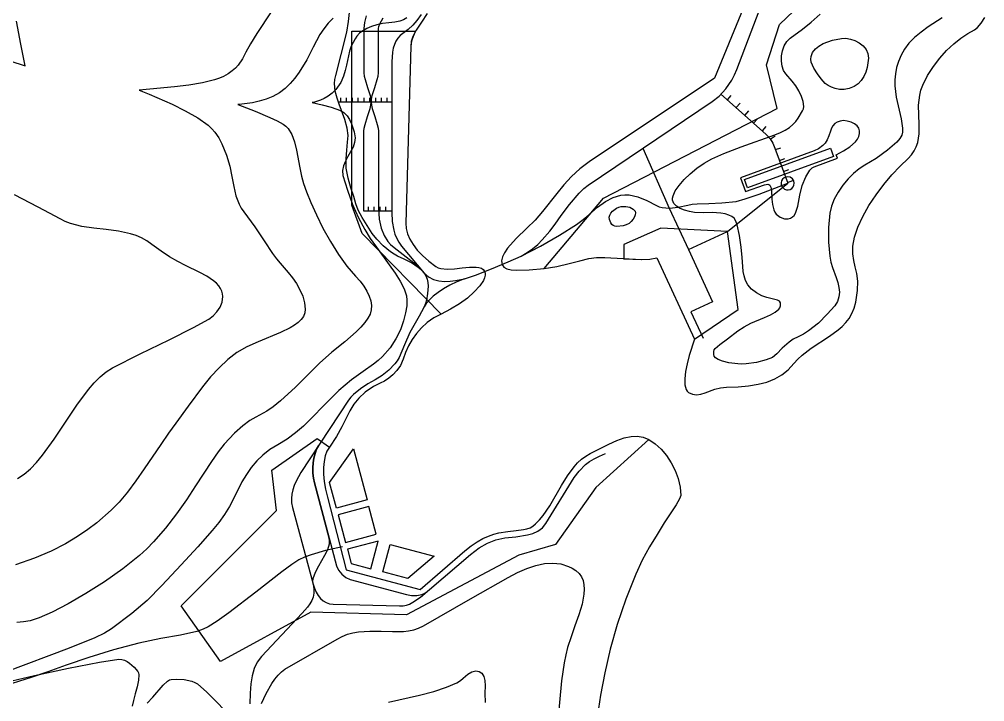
# Model space of a CAD drawing. Header units: inches. Extents: x 14835060 to 15200370, y 4673777 to 4962097.
# Drawn here: x 15122052 to 15164602, y 4812617 to 4842693 of the extents above; entities that cross this region are included whole.
import ezdxf

# ---------------------------------------------------------------- set-up
doc = ezdxf.new("R2010")
doc.units = ezdxf.units.IN
doc.header["$MEASUREMENT"] = 0
for name, color, linetype in [('1000m', 7, 'Continuous'), ('100m', 7, 'Continuous'), ('200m', 7, 'Continuous'), ('500m', 7, 'Continuous'), ('Ã¥Â³Â¶Ã¥Â¶Â¼', 7, 'Continuous'), ('Ã¥Â¸Â‚Ã¨Â¡Â—Ã¥ÂœÂ°', 7, 'Continuous'), ('Ã¦Â²Â³Ã¥Â·ÂÃ£ÂƒÂ»Ã¦Â¹Â–Ã¦Â²Â¼', 7, 'Continuous'), ('Ã¦ÂµÂ·Ã¥Â²Â¸Ã§Â·Âš', 7, 'Continuous'), ('Ã¦ÂÂ±Ã¨ÂÂŠÃ¥Â–Â®Ã¨Â»ÂŒ', 7, 'Continuous'), ('Ã¦Â–Â°Ã¥Â¹Â¹Ã§Â·Âš', 7, 'Continuous'), ('Ã§Â¡Â…Ã¥Â·ÂžÃ¥ÂŸÂ\xa0Ã©Â\xa0Â\xadÃ§Â·Âš', 7, 'Continuous'), ('Ã§Â¡Â…Ã¥Â·ÂžÃ¥ÂœÂ°Ã©Â‰Â„', 7, 'Continuous'), ('Ã§Â©ÂºÃ¦Â¸Â¯', 7, 'Continuous'), ('Ã¨Â‡Â¨Ã¦ÂµÂ·Ã§Â·Âš', 7, 'Continuous'), ('Ã©Â•Â·Ã¦Â´Â²Ã¥ÂœÂ°Ã©Â‰Â„', 7, 'Continuous')]:
    doc.layers.add(name, color=color, linetype=linetype)

msp = doc.modelspace()

# ---------------------------------------------------------------- linework, layer by layer
at = {"layer": '1000m'}
msp.add_lwpolyline([(15121975, 4822453), (15122263, 4822645), (15122542, 4822885), (15122814, 4823165), (15123079, 4823480), (15123593, 4824182), (15124095, 4824936), (15124594, 4825684), (15125098, 4826371), (15125356, 4826673), (15125618, 4826939), (15125886, 4827161), (15126161, 4827333), (15127380, 4827944), (15128650, 4828564), (15129736, 4829104), (15130404, 4829474), (15130591, 4829621), (15130761, 4829801), (15130898, 4830008), (15130990, 4830233), (15131021, 4830470), (15131009, 4830590), (15130977, 4830710), (15130923, 4830829), (15130844, 4830947), (15130740, 4831061), (15130608, 4831171), (15130313, 4831368), (15130012, 4831537), (15129377, 4831846), (15129038, 4832017), (15128679, 4832219), (15128298, 4832467), (15127892, 4832775), (15127675, 4832931), (15127444, 4833059), (15127202, 4833161), (15126951, 4833241), (15126426, 4833353), (15125885, 4833424), (15125342, 4833484), (15124813, 4833563), (15124311, 4833690), (15124075, 4833781), (15123852, 4833896), (15123390, 4834151), (15122885, 4834410), (15121845, 4834956)], dxfattribs=at)
at = {"layer": '100m'}
for points in [[(15139133, 4842761), (15138993, 4842676), (15138818, 4842612), (15138602, 4842566), (15138340, 4842541), (15138059, 4842511), (15137803, 4842457), (15137572, 4842383), (15137367, 4842292), (15137192, 4842189), (15137045, 4842076), (15136930, 4841957), (15136848, 4841837), (15136686, 4841516), (15136605, 4841282), (15136473, 4840672), (15136418, 4840431), (15136346, 4840186), (15136218, 4839915), (15135998, 4839599), (15135840, 4839434), (15135669, 4839303), (15135496, 4839202), (15135331, 4839127), (15135068, 4839044), (15134961, 4839022), (15135397, 4838930), (15135801, 4838823), (15136203, 4838681), (15136363, 4838582), (15136497, 4838440), (15136606, 4838271), (15136694, 4838086), (15136807, 4837727), (15136850, 4837474), (15136832, 4837260), (15136761, 4837052), (15136539, 4836647), (15136427, 4836444), (15136339, 4836239), (15136296, 4836028), (15136317, 4835810), (15136512, 4835158), (15136741, 4834533), (15136998, 4833950), (15137277, 4833422), (15137519, 4833036), (15137791, 4832646), (15138357, 4831874), (15138618, 4831502), (15138843, 4831146), (15139016, 4830810), (15139119, 4830501), (15139137, 4830320), (15139126, 4830066), (15139079, 4829753), (15138989, 4829397), (15138849, 4829011), (15138652, 4828612), (15138391, 4828214), (15138059, 4827831), (15137874, 4827661), (15137669, 4827499), (15137210, 4827170), (15136696, 4826798), (15136142, 4826336), (15135529, 4825723), (15134907, 4825077), (15134578, 4824762), (15134230, 4824462), (15133858, 4824187), (15133454, 4823943), (15133098, 4823728), (15132788, 4823489), (15132516, 4823227), (15132277, 4822941), (15132063, 4822634), (15131867, 4822304), (15131504, 4821582), (15131314, 4821217), (15131092, 4820862), (15130840, 4820512), (15130559, 4820161), (15129920, 4819435), (15129188, 4818644), (15128340, 4817733), (15127684, 4817079), (15127010, 4816503), (15126110, 4815824), (15125809, 4815642), (15125386, 4815436), (15124254, 4814970), (15121438, 4813923)], [(15153720, 4827501), (15153324, 4827559), (15153042, 4827624), (15152854, 4827695), (15152741, 4827768), (15152685, 4827843), (15152666, 4827916), (15152663, 4828053), (15152674, 4828118), (15152721, 4828187), (15152925, 4828360), (15153263, 4828605), (15153726, 4828956), (15154003, 4829144), (15154302, 4829300), (15154896, 4829553), (15155158, 4829666), (15155373, 4829783), (15155526, 4829911), (15155573, 4829982), (15155598, 4830060), (15155601, 4830191), (15155558, 4830272), (15155473, 4830318), (15155349, 4830348), (15155001, 4830425), (15154783, 4830505), (15154542, 4830636), (15154324, 4830806), (15154168, 4830988), (15154062, 4831180), (15153996, 4831380), (15153959, 4831585), (15153941, 4831791), (15153918, 4832197), (15153872, 4832656), (15153801, 4833169), (15153698, 4833628), (15153633, 4833803), (15153558, 4833925), (15153457, 4834005), (15153321, 4834067), (15153158, 4834113), (15152976, 4834144), (15152586, 4834171), (15152213, 4834165), (15151813, 4834182), (15151592, 4834219), (15151374, 4834276), (15151177, 4834354), (15151012, 4834454), (15150896, 4834579), (15150842, 4834728), (15150843, 4834815), (15150866, 4834912), (15150967, 4835131), (15151134, 4835375), (15151355, 4835631), (15151621, 4835888), (15151919, 4836134), (15152238, 4836359), (15152569, 4836550), (15153102, 4836783), (15153869, 4837079), (15155354, 4837606), (15155603, 4837702), (15155815, 4837808), (15155995, 4837925), (15156146, 4838053), (15156276, 4838191), (15156388, 4838339), (15156579, 4838663), (15156614, 4838753), (15156629, 4838851), (15156608, 4839066), (15156532, 4839298), (15156414, 4839534), (15156271, 4839763), (15156117, 4839974), (15155835, 4840297), (15155736, 4840440), (15155672, 4840628), (15155645, 4840845), (15155652, 4841077), (15155694, 4841308), (15155771, 4841525), (15155882, 4841713), (15156027, 4841857), (15156572, 4842266), (15156951, 4842572), (15157347, 4842918)], [(15162730, 4842764), (15162107, 4842358), (15161800, 4842132), (15161515, 4841893), (15161266, 4841641), (15161066, 4841377), (15160914, 4841106), (15160800, 4840834), (15160720, 4840563), (15160670, 4840293), (15160646, 4840027), (15160647, 4839766), (15160706, 4839264), (15160916, 4838307), (15160976, 4837897), (15160975, 4837726), (15160946, 4837584), (15160867, 4837444), (15160728, 4837283), (15160318, 4836923), (15159815, 4836564), (15159313, 4836263), (15159072, 4836108), (15158823, 4835903), (15158578, 4835656), (15158347, 4835378), (15158141, 4835079), (15157970, 4834768), (15157845, 4834455), (15157777, 4834151), (15157725, 4833522), (15157720, 4832869), (15157773, 4832257), (15157826, 4831986), (15157897, 4831750), (15158060, 4831312), (15158130, 4831092), (15158179, 4830874), (15158199, 4830660), (15158180, 4830454), (15158115, 4830256), (15157993, 4830070), (15157657, 4829690), (15157270, 4829304), (15156842, 4828959), (15156616, 4828816), (15156384, 4828701), (15156167, 4828592), (15155979, 4828468), (15155676, 4828200), (15155446, 4827955), (15155256, 4827789), (15154970, 4827677), (15154546, 4827574), (15154093, 4827506), (15153889, 4827494), (15153720, 4827501)], [(15148666, 4833587), (15148393, 4833561), (15148298, 4833576), (15148225, 4833608), (15148169, 4833655), (15148127, 4833716), (15148066, 4833875), (15148056, 4833966), (15148078, 4834059), (15148125, 4834149), (15148193, 4834234), (15148373, 4834372), (15148474, 4834418), (15148576, 4834445), (15148779, 4834448), (15148965, 4834406), (15149112, 4834332), (15149195, 4834241), (15149210, 4834167), (15149200, 4834078), (15149165, 4833980), (15149107, 4833879), (15149027, 4833782), (15148926, 4833697), (15148805, 4833630), (15148666, 4833587)], [(15132723, 4812535), (15132930, 4812975), (15133176, 4813412), (15133313, 4813611), (15133456, 4813788), (15133605, 4813935), (15133760, 4814045), (15136060, 4815366), (15136286, 4815492), (15136519, 4815586), (15136758, 4815652), (15137002, 4815695), (15137500, 4815728), (15138002, 4815719), (15138499, 4815703), (15138981, 4815715), (15139213, 4815742), (15139438, 4815789), (15139654, 4815861), (15139860, 4815962), (15141945, 4817149), (15143602, 4818090), (15144013, 4818312), (15144418, 4818492), (15144814, 4818624), (15145199, 4818704), (15145570, 4818726), (15145926, 4818686), (15146263, 4818577), (15146425, 4818496), (15146581, 4818395), (15146724, 4818267), (15146830, 4818119), (15146901, 4817952), (15146941, 4817770), (15146953, 4817573), (15146941, 4817363), (15146857, 4816915), (15146715, 4816440), (15146544, 4815954), (15146369, 4815471), (15146217, 4815008), (15146135, 4814682), (15146064, 4814324), (15145952, 4813532), (15145790, 4811787)], [(15121480, 4813470), (15122723, 4813772), (15124218, 4814094), (15125583, 4814358), (15126439, 4814486), (15126565, 4814479), (15126686, 4814443), (15126803, 4814385), (15126913, 4814310), (15127111, 4814132), (15127273, 4813954), (15127310, 4813886), (15127327, 4813794), (15127310, 4813558), (15127248, 4813274), (15127164, 4812970), (15127084, 4812676), (15127033, 4812421)], [(15127692, 4812552), (15127931, 4812820), (15128394, 4813338), (15128588, 4813518), (15128670, 4813573), (15128738, 4813598), (15128991, 4813611), (15129323, 4813588), (15129654, 4813521), (15129795, 4813469), (15129907, 4813402), (15130320, 4813032), (15130725, 4812618), (15131116, 4812225)]]:
    msp.add_lwpolyline(points, dxfattribs=at)
at = {"layer": '200m'}
for points in [[(15135881, 4842738), (15135667, 4842520), (15135473, 4842278), (15135298, 4842019), (15134999, 4841470), (15134718, 4840908), (15134390, 4840358), (15134203, 4840099), (15133996, 4839858), (15133768, 4839639), (15133516, 4839447), (15133233, 4839290), (15132930, 4839169), (15132623, 4839080), (15132331, 4839017), (15131866, 4838954), (15131678, 4838942), (15132441, 4838649), (15133101, 4838366), (15133414, 4838214), (15133684, 4838065), (15133797, 4837981), (15133896, 4837875), (15134059, 4837609), (15134182, 4837286), (15134276, 4836923), (15134422, 4836154), (15134493, 4835785), (15134578, 4835452), (15134707, 4835082), (15134899, 4834613), (15135145, 4834073), (15135436, 4833493), (15135763, 4832903), (15136117, 4832333), (15136489, 4831813), (15136870, 4831372), (15137070, 4831152), (15137238, 4830932), (15137373, 4830712), (15137474, 4830496), (15137540, 4830285), (15137570, 4830081), (15137560, 4829887), (15137511, 4829703), (15137418, 4829522), (15137281, 4829331), (15137105, 4829131), (15136896, 4828924), (15136397, 4828485), (15135825, 4828017), (15135276, 4827533), (15134765, 4827029), (15134220, 4826484), (15133566, 4825876), (15133235, 4825609), (15132958, 4825426), (15132470, 4825161), (15132211, 4825004), (15131911, 4824778), (15131544, 4824447), (15131088, 4823971), (15130818, 4823636), (15130519, 4823204), (15129823, 4822127), (15129421, 4821520), (15128979, 4820893), (15128496, 4820265), (15127969, 4819656), (15127675, 4819357), (15127346, 4819058), (15126609, 4818466), (15125806, 4817900), (15124987, 4817382), (15124201, 4816930), (15123496, 4816567), (15122920, 4816311), (15122524, 4816183), (15122234, 4816136), (15121947, 4816111)], [(15156949, 4841053), (15157020, 4841232), (15157140, 4841385), (15157299, 4841514), (15157484, 4841620), (15157687, 4841704), (15157896, 4841770), (15158290, 4841851), (15158479, 4841856), (15158681, 4841823), (15158884, 4841755), (15159075, 4841654), (15159242, 4841523), (15159374, 4841367), (15159456, 4841186), (15159478, 4840985), (15159419, 4840563), (15159360, 4840360), (15159276, 4840168), (15159165, 4839996), (15159022, 4839847), (15158845, 4839728), (15158629, 4839644), (15158403, 4839603), (15158197, 4839603), (15158010, 4839637), (15157844, 4839697), (15157699, 4839778), (15157574, 4839871), (15157390, 4840069), (15157232, 4840285), (15157073, 4840537), (15156961, 4840801), (15156940, 4840930), (15156949, 4841053)], [(15153841, 4835713), (15154066, 4835097), (15154900, 4835400), (15155043, 4835428), (15155094, 4835416), (15155133, 4835389), (15155182, 4835293), (15155205, 4835150), (15155226, 4834759), (15155252, 4834531), (15155305, 4834293), (15155350, 4834190), (15155416, 4834102), (15155587, 4833971), (15155775, 4833903), (15155938, 4833901), (15156039, 4833933), (15156125, 4833982), (15156198, 4834053), (15156261, 4834152), (15156365, 4834456), (15156454, 4834939), (15156555, 4835362), (15156712, 4835747), (15156898, 4836042), (15156993, 4836140), (15157085, 4836195), (15158109, 4836568), (15158052, 4836724), (15158376, 4836891), (15158656, 4837070), (15158905, 4837287), (15158998, 4837410), (15159061, 4837534), (15159091, 4837658), (15159088, 4837778), (15159051, 4837891), (15158978, 4837994), (15158867, 4838084), (15158718, 4838157), (15158538, 4838210), (15158375, 4838227), (15158231, 4838211), (15158106, 4838165), (15158000, 4838094), (15157914, 4838002), (15157848, 4837891), (15157804, 4837766), (15157735, 4837552), (15157655, 4837377), (15157566, 4837237), (15157470, 4837127), (15157273, 4836978), (15157085, 4836894), (15153841, 4835713)]]:
    msp.add_lwpolyline(points, dxfattribs=at)
at = {"layer": '500m'}
for points in [[(15133159, 4843028), (15132521, 4842065), (15132236, 4841615), (15132036, 4841247), (15131891, 4840954), (15131702, 4840677), (15131580, 4840544), (15131433, 4840415), (15131257, 4840290), (15131048, 4840169), (15130875, 4840093), (15130659, 4840023), (15130130, 4839899), (15129521, 4839797), (15128891, 4839715), (15127802, 4839610), (15127334, 4839577), (15127776, 4839399), (15128792, 4838949), (15129369, 4838660), (15129915, 4838349), (15130370, 4838030), (15130545, 4837873), (15130676, 4837720), (15130842, 4837464), (15130981, 4837210), (15131188, 4836710), (15131327, 4836226), (15131423, 4835761), (15131506, 4835323), (15131601, 4834915), (15131738, 4834543), (15131830, 4834372), (15131943, 4834212), (15132431, 4833552), (15132846, 4832925), (15133211, 4832375), (15133382, 4832141), (15133549, 4831943), (15133908, 4831535), (15134092, 4831298), (15134267, 4831042), (15134421, 4830772), (15134544, 4830491), (15134626, 4830203), (15134657, 4829911), (15134636, 4829749), (15134573, 4829599), (15134474, 4829460), (15134341, 4829332), (15134179, 4829211), (15133992, 4829098), (15133560, 4828885), (15132574, 4828473), (15132086, 4828251), (15131645, 4828001), (15131244, 4827698), (15130857, 4827335), (15130486, 4826930), (15130133, 4826501), (15129491, 4825640), (15128946, 4824893), (15128624, 4824451), (15128283, 4823953), (15127561, 4822878), (15127191, 4822347), (15126822, 4821853), (15126459, 4821417), (15126108, 4821062), (15125463, 4820505), (15125071, 4820203), (15124616, 4819891), (15124082, 4819574), (15123457, 4819257), (15122727, 4818945), (15121879, 4818644)], [(15121629, 4840867), (15122305, 4840639), (15122112, 4841600), (15121931, 4842609)], [(15138326, 4812596), (15139688, 4812905), (15140328, 4813072), (15140888, 4813251), (15141332, 4813442), (15141498, 4813544), (15141621, 4813650), (15141816, 4813828), (15142000, 4813935), (15142169, 4813974), (15142317, 4813950), (15142437, 4813867), (15142525, 4813731), (15142575, 4813545), (15142581, 4813314), (15142576, 4812998), (15142588, 4812578)]]:
    msp.add_lwpolyline(points, dxfattribs=at)
at = {"layer": 'Ã¥Â³Â¶Ã¥Â¶Â¼'}
for points in [[(15155117, 4846007), (15152698, 4840104), (15147165, 4836416), (15146755, 4836106), (15146389, 4835763), (15146053, 4835396), (15145737, 4835012), (15145114, 4834229), (15144783, 4833847), (15144423, 4833482), (15143950, 4833026), (15143573, 4832603), (15143438, 4832406), (15143347, 4832220), (15143309, 4832046), (15143329, 4831884), (15143405, 4831771), (15143541, 4831695), (15143729, 4831650), (15143962, 4831631), (15144529, 4831650), (15145181, 4831709), (15145748, 4831797), (15146284, 4831924), (15146762, 4832054), (15147160, 4832151), (15147490, 4832190), (15147861, 4832193), (15148672, 4832144), (15149475, 4832105), (15149839, 4832121), (15150157, 4832176), (15151805, 4828596), (15151576, 4827871), (15151483, 4827509), (15151416, 4827166), (15151382, 4826854), (15151388, 4826587), (15151443, 4826379), (15151491, 4826301), (15151554, 4826243)], [(15151554, 4826243), (15151726, 4826164), (15151901, 4826147), (15152084, 4826177), (15152278, 4826237), (15152711, 4826388), (15152957, 4826448), (15153226, 4826476), (15153734, 4826498), (15154197, 4826541), (15154618, 4826608), (15155000, 4826707), (15155346, 4826841), (15155658, 4827018), (15155939, 4827241), (15156192, 4827517), (15156365, 4827716), (15156551, 4827894), (15156947, 4828201), (15157769, 4828726), (15158151, 4829001), (15158325, 4829155), (15158484, 4829324), (15158626, 4829512), (15158748, 4829723), (15158846, 4829960), (15158920, 4830228), (15158997, 4830737), (15159004, 4831148), (15158964, 4831488), (15158900, 4831784), (15158836, 4832065), (15158794, 4832357), (15158797, 4832689), (15158867, 4833086), (15159017, 4833539), (15159232, 4834008), (15159501, 4834483), (15159812, 4834953), (15160152, 4835407), (15160510, 4835834), (15160872, 4836224), (15161228, 4836565), (15161382, 4836726), (15161501, 4836896), (15161589, 4837073), (15161650, 4837258), (15161688, 4837450), (15161708, 4837647), (15161711, 4838057), (15161694, 4838482), (15161692, 4838916), (15161741, 4839356), (15161795, 4839576), (15161875, 4839794), (15162087, 4840219), (15162339, 4840618), (15162622, 4840986), (15162925, 4841320), (15163239, 4841615), (15163553, 4841866), (15163859, 4842071), (15164146, 4842224), (15164289, 4842331), (15164442, 4842518), (15164602, 4842777)]]:
    msp.add_lwpolyline(points, dxfattribs=at)
at = {"layer": 'Ã¥Â¸Â‚Ã¨Â¡Â—Ã¥ÂœÂ°'}
for points in [[(15155117, 4846007), (15152698, 4840104), (15147165, 4836416), (15146755, 4836106), (15146389, 4835763), (15146053, 4835396), (15145737, 4835012), (15145114, 4834229), (15144783, 4833847), (15144423, 4833482), (15143950, 4833026), (15143573, 4832603), (15143438, 4832406), (15143347, 4832220), (15143309, 4832046), (15143329, 4831884), (15143405, 4831771), (15143541, 4831695), (15143729, 4831650), (15143962, 4831631), (15144529, 4831650), (15145181, 4831709), (15147798, 4834810), (15155454, 4838768), (15154985, 4840692), (15155552, 4842466), (15157125, 4843979)], [(15139518, 4842175), (15139415, 4841939), (15139342, 4841724), (15139306, 4841515), (15139082, 4833709), (15139097, 4833476), (15139157, 4833240), (15139260, 4833003), (15139406, 4832764), (15139595, 4832523), (15139825, 4832281), (15140097, 4832037), (15140410, 4831792), (15140507, 4831740), (15140624, 4831706), (15140906, 4831684), (15141230, 4831702), (15141569, 4831738), (15141897, 4831769), (15142189, 4831771), (15142312, 4831753), (15142417, 4831720), (15142499, 4831669), (15142555, 4831595), (15142581, 4831508), (15142581, 4831410), (15142556, 4831303), (15142507, 4831188), (15142344, 4830939), (15142106, 4830676), (15141805, 4830409), (15141453, 4830150), (15141061, 4829911), (15140644, 4829702), (15137158, 4833259), (15136707, 4834498), (15136707, 4842175), (15139518, 4842175)], [(15148704, 4832142), (15149490, 4832105), (15149845, 4832121), (15150157, 4832176), (15151805, 4828596), (15153740, 4829910), (15153268, 4833337), (15150323, 4833493), (15148704, 4832774), (15148704, 4832142)], [(15135717, 4823838), (15135613, 4823658), (15135535, 4823446), (15135485, 4823205), (15135461, 4822937), (15135465, 4822642), (15135494, 4822324), (15135550, 4821985), (15135632, 4821626), (15136453, 4818434), (15139724, 4817564), (15141693, 4819262), (15141969, 4819483), (15142234, 4819661), (15142488, 4819803), (15142730, 4819913), (15142961, 4819994), (15143181, 4820054), (15143589, 4820123), (15143954, 4820158), (15144279, 4820199), (15144426, 4820233), (15144564, 4820283), (15144692, 4820354), (15144810, 4820449), (15144985, 4820632), (15145146, 4820828), (15145437, 4821249), (15145955, 4822141), (15146217, 4822571), (15146504, 4822964), (15146662, 4823140), (15146833, 4823300), (15147018, 4823440), (15147220, 4823558), (15148041, 4823966), (15148395, 4824123), (15148717, 4824240), (15149014, 4824310), (15149290, 4824326), (15149553, 4824282), (15149806, 4824171), (15147456, 4822058), (15145690, 4819550), (15144070, 4819076), (15139115, 4816451), (15134906, 4816566), (15130925, 4814384), (15129184, 4816847), (15133390, 4821047), (15133182, 4822827), (15135184, 4824212), (15135717, 4823838)], [(15136026, 4821144), (15135721, 4822281), (15136778, 4823762), (15137382, 4821508), (15136026, 4821144)], [(15136104, 4820852), (15136429, 4819639), (15136429, 4819639), (15137786, 4820003), (15137461, 4821216), (15136104, 4820852)], [(15136511, 4819332), (15136679, 4818707), (15137542, 4818478), (15137868, 4819695), (15136511, 4819332)], [(15138404, 4819552), (15140330, 4819036), (15139178, 4818043), (15138078, 4818335), (15138404, 4819552)]]:
    msp.add_lwpolyline(points, dxfattribs=at)
at = {"layer": 'Ã¦Â²Â³Ã¥Â·ÂÃ£ÂƒÂ»Ã¦Â¹Â–Ã¦Â²Â¼'}
msp.add_lwpolyline([(15136297, 4819435), (15135555, 4819275), (15134920, 4819096), (15134622, 4818988), (15134371, 4818871), (15134066, 4818670), (15133621, 4818337), (15132480, 4817444), (15131285, 4816526), (15130773, 4816163), (15130374, 4815918), (15130153, 4815810), (15129872, 4815717), (15129158, 4815556), (15128288, 4815396), (15127319, 4815193), (15126202, 4814898), (15125111, 4814561), (15124121, 4814224), (15123311, 4813930), (15122579, 4813676), (15121740, 4813415)], dxfattribs=at)
at = {"layer": 'Ã¦ÂÂ±Ã¨ÂÂŠÃ¥Â–Â®Ã¨Â»ÂŒ'}
for points in [[(15149531, 4837007), (15150702, 4834367), (15151542, 4832542), (15152608, 4830237), (15151657, 4829796), (15152192, 4828642)], [(15149531, 4837007), (15150702, 4834367), (15151542, 4832542), (15152608, 4830237), (15151657, 4829796), (15152192, 4828642)], [(15151542, 4832542), (15153268, 4833337), (15155920, 4835465)], [(15151542, 4832542), (15153268, 4833337), (15155920, 4835465)]]:
    msp.add_lwpolyline(points, dxfattribs=at)
at = {"layer": 'Ã¦ÂµÂ·Ã¥Â²Â¸Ã§Â·Âš'}
msp.add_lwpolyline([(15140030, 4842955), (15139775, 4842563), (15139546, 4842221), (15139452, 4842055), (15139377, 4841886), (15139327, 4841708), (15139306, 4841515), (15139082, 4833709), (15139097, 4833476), (15139157, 4833240), (15139260, 4833003), (15139406, 4832764), (15139595, 4832523), (15139825, 4832281), (15140097, 4832037), (15140410, 4831792), (15140507, 4831740), (15140624, 4831706), (15140906, 4831684), (15141230, 4831702), (15141569, 4831738), (15141897, 4831769), (15142189, 4831771), (15142312, 4831753), (15142417, 4831720), (15142499, 4831669), (15142555, 4831595), (15142581, 4831508), (15142581, 4831410), (15142556, 4831303), (15142507, 4831188), (15142344, 4830939), (15142106, 4830676), (15141805, 4830409), (15141453, 4830150), (15141061, 4829911), (15140644, 4829702), (15140321, 4829532), (15140033, 4829330), (15139778, 4829101), (15139556, 4828849), (15139365, 4828580), (15139204, 4828299), (15139071, 4828010), (15138966, 4827719), (15138849, 4827440), (15138697, 4827209), (15138521, 4827022), (15138333, 4826871), (15138142, 4826751), (15137960, 4826654), (15137665, 4826506), (15137293, 4826259), (15137015, 4826002), (15136802, 4825728), (15136626, 4825430), (15136269, 4824729), (15136032, 4824311), (15135717, 4823838), (15135613, 4823658), (15135535, 4823446), (15135485, 4823205), (15135461, 4822937), (15135465, 4822642), (15135494, 4822324), (15135550, 4821985), (15135632, 4821626), (15136453, 4818434), (15139724, 4817564), (15141693, 4819262), (15141969, 4819483), (15142234, 4819661), (15142488, 4819803), (15142730, 4819913), (15142961, 4819994), (15143181, 4820054), (15143589, 4820123), (15143954, 4820158), (15144279, 4820199), (15144426, 4820233), (15144564, 4820283), (15144692, 4820354), (15144810, 4820449), (15144985, 4820632), (15145146, 4820828), (15145437, 4821249), (15145955, 4822141), (15146217, 4822571), (15146504, 4822964), (15146662, 4823140), (15146833, 4823300), (15147018, 4823440), (15147220, 4823558), (15148041, 4823966), (15148395, 4824123), (15148717, 4824240), (15149014, 4824310), (15149290, 4824326), (15149553, 4824282), (15149806, 4824171), (15150082, 4823979), (15150342, 4823741), (15150578, 4823462), (15150785, 4823150), (15150958, 4822810), (15151091, 4822451), (15151178, 4822079), (15151213, 4821700), (15151157, 4821556), (15151001, 4821297), (15150480, 4820499), (15150159, 4819993), (15149827, 4819437), (15149507, 4818848), (15149220, 4818241), (15148781, 4817131), (15148409, 4816019), (15148101, 4814929), (15147855, 4813884), (15147666, 4812907), (15147533, 4812020)], dxfattribs=at)
at = {"layer": 'Ã¦Â–Â°Ã¥Â¹Â¹Ã§Â·Âš'}
for points in [[(15136481, 4842128), (15136561, 4842596), (15136624, 4843123), (15136702, 4844055), (15136727, 4844466), (15136768, 4844952), (15136850, 4845442), (15136915, 4845665), (15136999, 4845863)], [(15136464, 4836128), (15136455, 4836543), (15136483, 4836930), (15136522, 4837278), (15136541, 4837579), (15136498, 4837900), (15136393, 4838275), (15136150, 4838946), (15136055, 4839218), (15135978, 4839531), (15135950, 4839869), (15135962, 4840043), (15135998, 4840219), (15136243, 4841142), (15136481, 4842128)], [(15136464, 4836128), (15136455, 4836543), (15136483, 4836930), (15136522, 4837278), (15136541, 4837579), (15136498, 4837900), (15136393, 4838275), (15136150, 4838946), (15136055, 4839218), (15135978, 4839531), (15135950, 4839869), (15135962, 4840043), (15135998, 4840219), (15136243, 4841142), (15136481, 4842128)], [(15139892, 4831510), (15139774, 4831637), (15139637, 4831753), (15139331, 4831955), (15139011, 4832122), (15138714, 4832257), (15138569, 4832335), (15138414, 4832442), (15138096, 4832713), (15137811, 4833006), (15137610, 4833259), (15137164, 4833953), (15136993, 4834277), (15136889, 4834566), (15136794, 4834880), (15136664, 4835267), (15136540, 4835694), (15136464, 4836128)]]:
    msp.add_lwpolyline(points, dxfattribs=at)
at = {"layer": 'Ã§Â¡Â…Ã¥Â·ÂžÃ¥ÂŸÂ\xa0Ã©Â\xa0Â\xadÃ§Â·Âš'}
for points in [[(15141669, 4831258), (15141333, 4831126), (15141027, 4830979), (15140750, 4830821), (15140507, 4830658), (15140298, 4830492), (15140125, 4830328), (15139991, 4830170), (15139898, 4830022)], [(15141669, 4831258), (15141333, 4831126), (15141027, 4830979), (15140750, 4830821), (15140507, 4830658), (15140298, 4830492), (15140125, 4830328), (15139991, 4830170), (15139898, 4830022)], [(15135712, 4819825), (15135058, 4822263), (15135014, 4822475), (15134989, 4822696), (15134985, 4822920), (15135000, 4823142), (15135034, 4823356), (15135086, 4823557), (15135157, 4823740), (15135246, 4823899), (15135157, 4823740), (15135086, 4823557), (15135034, 4823356), (15135000, 4823142), (15134985, 4822920), (15134989, 4822696), (15135014, 4822475), (15135058, 4822263), (15135712, 4819825)], [(15135000, 4817797), (15134986, 4817920), (15135003, 4818052), (15135104, 4818330), (15135251, 4818602), (15135393, 4818840), (15135523, 4819068), (15135644, 4819320), (15135720, 4819578), (15135729, 4819704), (15135712, 4819825), (15136039, 4818602), (15136126, 4818412), (15136269, 4818235), (15136446, 4818093), (15136634, 4818008), (15139120, 4817342), (15139331, 4817304), (15139568, 4817299), (15139799, 4817339), (15139901, 4817380), (15139989, 4817437)], [(15135000, 4817797), (15134986, 4817920), (15135003, 4818052), (15135104, 4818330), (15135251, 4818602), (15135393, 4818840), (15135523, 4819068), (15135644, 4819320), (15135720, 4819578), (15135729, 4819704), (15135712, 4819825), (15136039, 4818602), (15136126, 4818412), (15136269, 4818235), (15136446, 4818093), (15136634, 4818008), (15139120, 4817342), (15139331, 4817304), (15139568, 4817299), (15139799, 4817339), (15139901, 4817380), (15139989, 4817437)]]:
    msp.add_lwpolyline(points, dxfattribs=at)
at = {"layer": 'Ã§Â¡Â…Ã¥Â·ÂžÃ¥ÂœÂ°Ã©Â‰Â„'}
for points in [[(15137335, 4842841), (15137265, 4842549), (15137239, 4842283), (15137239, 4840328), (15137253, 4840191), (15137290, 4840033), (15137400, 4839681), (15137510, 4839332), (15137546, 4839177), (15137560, 4839044), (15137574, 4838911), (15137610, 4838756), (15137721, 4838407), (15137831, 4838055), (15137867, 4837898), (15137881, 4837761), (15137881, 4834367), (15137912, 4833878), (15137997, 4833481), (15138129, 4833159), (15138298, 4832894), (15138414, 4832769), (15138571, 4832636), (15138976, 4832331), (15139440, 4831962), (15139672, 4831748), (15139892, 4831510)], [(15137239, 4834235), (15137239, 4837761), (15137253, 4837898), (15137290, 4838056), (15137400, 4838407), (15137510, 4838756), (15137546, 4838911), (15137560, 4839044), (15137574, 4839177), (15137610, 4839333), (15137721, 4839683), (15137831, 4840035), (15137867, 4840193), (15137881, 4840328), (15137881, 4842283), (15137895, 4842381), (15137936, 4842495), (15138085, 4842763)], [(15138470, 4839044), (15137560, 4839044), (15136117, 4839044)], [(15136219, 4839044), (15136219, 4839237)], [(15136476, 4839044), (15136476, 4839237)], [(15136733, 4839044), (15136733, 4839237)], [(15136989, 4839044), (15136989, 4839237)], [(15137246, 4839044), (15137246, 4839237)], [(15137502, 4839044), (15137502, 4839237)], [(15137759, 4839044), (15137759, 4839237)], [(15138016, 4839044), (15138016, 4839237)], [(15138272, 4839044), (15138272, 4839237)], [(15138470, 4834235), (15137239, 4834235)], [(15137443, 4834235), (15137443, 4834427)], [(15137700, 4834235), (15137700, 4834427)], [(15137957, 4834235), (15137957, 4834427)], [(15138213, 4834235), (15138213, 4834427)]]:
    msp.add_lwpolyline(points, dxfattribs=at)
at = {"layer": 'Ã§Â©ÂºÃ¦Â¸Â¯'}
for points in [[(15154015, 4835632), (15157803, 4837011), (15157935, 4836649), (15154147, 4835271), (15154015, 4835632)], [(15155920, 4835754), (15155835, 4835741), (15155759, 4835705), (15155697, 4835649), (15155653, 4835576), (15155632, 4835492), (15155637, 4835409), (15155665, 4835330), (15155716, 4835261), (15155785, 4835210), (15155864, 4835182), (15155947, 4835178), (15156030, 4835198), (15156104, 4835242), (15156160, 4835305), (15156196, 4835380), (15156209, 4835465), (15156187, 4835576), (15156124, 4835669), (15156030, 4835732), (15155920, 4835754)]]:
    msp.add_lwpolyline(points, dxfattribs=at)
at = {"layer": 'Ã¨Â‡Â¨Ã¦ÂµÂ·Ã§Â·Âš'}
for points in [[(15144165, 4832254), (15144433, 4832408), (15144678, 4832584), (15144901, 4832774), (15145100, 4832971), (15145430, 4833355), (15145666, 4833671), (15145931, 4834040), (15146306, 4834538), (15146723, 4835031), (15146928, 4835234), (15147118, 4835387), (15152591, 4839072), (15152895, 4839313), (15153187, 4839627), (15153451, 4840018), (15153568, 4840243), (15153672, 4840488), (15156084, 4846826)], [(15144165, 4832254), (15144433, 4832408), (15144678, 4832584), (15144901, 4832774), (15145100, 4832971), (15145430, 4833355), (15145666, 4833671), (15145931, 4834040), (15146306, 4834538), (15146723, 4835031), (15146928, 4835234), (15147118, 4835387), (15152591, 4839072), (15152895, 4839313), (15153187, 4839627), (15153451, 4840018), (15153568, 4840243), (15153672, 4840488), (15156084, 4846826)], [(15139760, 4842901), (15139575, 4842646), (15139393, 4842435), (15139193, 4842250), (15138957, 4842072), (15138837, 4841975), (15138734, 4841862), (15138650, 4841733), (15138583, 4841588), (15138532, 4841425), (15138497, 4841244), (15138470, 4840824), (15138470, 4834176), (15138488, 4833787), (15138553, 4833403), (15138609, 4833217), (15138685, 4833037), (15138781, 4832864), (15138901, 4832700), (15139892, 4831510), (15139973, 4831385), (15140027, 4831242), (15140058, 4831087), (15140069, 4830925), (15140050, 4830601), (15140000, 4830310), (15139955, 4830164), (15139881, 4829992), (15139675, 4829606), (15139268, 4828893), (15139024, 4828350), (15138788, 4827789), (15138711, 4827645), (15138608, 4827504), (15138345, 4827234), (15138040, 4826996), (15137732, 4826805), (15137414, 4826623), (15137084, 4826406), (15136785, 4826162), (15136659, 4826033), (15136558, 4825900), (15134467, 4822712), (15134249, 4822337), (15134166, 4822149), (15134103, 4821960), (15134062, 4821769), (15134045, 4821575), (15134055, 4821378), (15134095, 4821175), (15135000, 4817798), (15135039, 4817587), (15135039, 4817399), (15135006, 4817228), (15134945, 4817071), (15134860, 4816925), (15134756, 4816786), (15134512, 4816513), (15132730, 4814612), (15132541, 4814363), (15132403, 4814079), (15132310, 4813760), (15132255, 4813407), (15132226, 4812993), (15132215, 4812528)], [(15139760, 4842901), (15139575, 4842646), (15139393, 4842435), (15139193, 4842250), (15138957, 4842072), (15138837, 4841975), (15138734, 4841862), (15138650, 4841733), (15138583, 4841588), (15138532, 4841425), (15138497, 4841244), (15138470, 4840824), (15138470, 4834176), (15138488, 4833787), (15138553, 4833403), (15138609, 4833217), (15138685, 4833037), (15138781, 4832864), (15138901, 4832700), (15139892, 4831510), (15139973, 4831385), (15140027, 4831242), (15140058, 4831087), (15140069, 4830925), (15140050, 4830601), (15140000, 4830310), (15139955, 4830164), (15139881, 4829992), (15139675, 4829606), (15139268, 4828893), (15139024, 4828350), (15138788, 4827789), (15138711, 4827645), (15138608, 4827504), (15138345, 4827234), (15138040, 4826996), (15137732, 4826805), (15137414, 4826623), (15137084, 4826406), (15136785, 4826162), (15136659, 4826033), (15136558, 4825900), (15134467, 4822712), (15134249, 4822337), (15134166, 4822149), (15134103, 4821960), (15134062, 4821769), (15134045, 4821575), (15134055, 4821378), (15134095, 4821175), (15135000, 4817797), (15135039, 4817587), (15135039, 4817399), (15135006, 4817228), (15134945, 4817071), (15134860, 4816925), (15134756, 4816786), (15134512, 4816513), (15132730, 4814612), (15132541, 4814363), (15132403, 4814079), (15132310, 4813760), (15132255, 4813407), (15132226, 4812993), (15132215, 4812528)], [(15144165, 4832254), (15145017, 4832694), (15145863, 4833178), (15146608, 4833656), (15146912, 4833877), (15147154, 4834079), (15147542, 4834415), (15147894, 4834668), (15148229, 4834843), (15148570, 4834943), (15148748, 4834961), (15148930, 4834952), (15149117, 4834920), (15149309, 4834866), (15149709, 4834704), (15150131, 4834487), (15150250, 4834434), (15150387, 4834398), (15150708, 4834371), (15151086, 4834406), (15151511, 4834499), (15151711, 4834539), (15151933, 4834562), (15152437, 4834579), (15153012, 4834598), (15153646, 4834666), (15154050, 4834780), (15154656, 4834992), (15155920, 4835465)], [(15144165, 4832254), (15145017, 4832694), (15145863, 4833178), (15146608, 4833656), (15146912, 4833877), (15147154, 4834079), (15147542, 4834415), (15147894, 4834668), (15148229, 4834843), (15148570, 4834943), (15148748, 4834961), (15148930, 4834952), (15149117, 4834920), (15149309, 4834866), (15149709, 4834704), (15150131, 4834487), (15150250, 4834434), (15150387, 4834398), (15150708, 4834371), (15151086, 4834406), (15151511, 4834499), (15151711, 4834539), (15151933, 4834562), (15152437, 4834579), (15153012, 4834598), (15153646, 4834666), (15154050, 4834780), (15154656, 4834992), (15155920, 4835465)], [(15139892, 4831510), (15140081, 4831336), (15140301, 4831224), (15140540, 4831162), (15140789, 4831140), (15141037, 4831150), (15141273, 4831179), (15141669, 4831258), (15142163, 4831416), (15142871, 4831691), (15143602, 4831998), (15144165, 4832254)], [(15139892, 4831510), (15140081, 4831336), (15140301, 4831224), (15140540, 4831162), (15140789, 4831140), (15141036, 4831150), (15141273, 4831179), (15141669, 4831258), (15142163, 4831416), (15142871, 4831691), (15143602, 4831998), (15144165, 4832254)], [(15135000, 4817797), (15135058, 4817615), (15135131, 4817448), (15135219, 4817300), (15135322, 4817171), (15135441, 4817066), (15135575, 4816987), (15135724, 4816935), (15135888, 4816915), (15138816, 4816835), (15138968, 4816841), (15139112, 4816870), (15139256, 4816921), (15139402, 4816997), (15139729, 4817225), (15140135, 4817561), (15141937, 4819102), (15142316, 4819393), (15142687, 4819609), (15143062, 4819756), (15143452, 4819836), (15143937, 4819885), (15144447, 4819965), (15144690, 4820036), (15144913, 4820139), (15145107, 4820283), (15145264, 4820474), (15146511, 4822491), (15146722, 4822782), (15147009, 4823064), (15147188, 4823197), (15147393, 4823324), (15147628, 4823442), (15147895, 4823550)], [(15135000, 4817797), (15135058, 4817615), (15135131, 4817448), (15135219, 4817300), (15135322, 4817171), (15135441, 4817066), (15135575, 4816987), (15135724, 4816935), (15135888, 4816915), (15138816, 4816835), (15138968, 4816841), (15139112, 4816870), (15139256, 4816921), (15139402, 4816997), (15139729, 4817225), (15140135, 4817561), (15141937, 4819102), (15142316, 4819393), (15142687, 4819609), (15143062, 4819756), (15143452, 4819836), (15143937, 4819885), (15144447, 4819965), (15144690, 4820036), (15144913, 4820139), (15145107, 4820283), (15145264, 4820474), (15146511, 4822491), (15146722, 4822782), (15147009, 4823064), (15147188, 4823197), (15147393, 4823324), (15147628, 4823442), (15147895, 4823550)]]:
    msp.add_lwpolyline(points, dxfattribs=at)
at = {"layer": 'Ã©Â•Â·Ã¦Â´Â²Ã¥ÂœÂ°Ã©Â‰Â„'}
for points in [[(15152977, 4839395), (15154813, 4837770), (15154992, 4837597), (15155140, 4837420), (15155260, 4837230), (15155354, 4837019), (15155920, 4835465)], [(15152977, 4839395), (15154813, 4837770), (15154992, 4837597), (15155140, 4837420), (15155260, 4837230), (15155354, 4837019), (15155920, 4835465)], [(15153265, 4839140), (15153435, 4839332)], [(15153649, 4838800), (15153819, 4838992)], [(15154033, 4838460), (15154204, 4838652)], [(15154418, 4838119), (15154588, 4838312)], [(15154802, 4837779), (15154972, 4837971)], [(15155151, 4837405), (15155360, 4837554)], [(15155380, 4836948), (15155622, 4837035)], [(15155556, 4836465), (15155797, 4836553)], [(15155731, 4835983), (15155972, 4836071)], [(15155907, 4835501), (15156148, 4835588)]]:
    msp.add_lwpolyline(points, dxfattribs=at)

doc.saveas('drawing.dxf')
